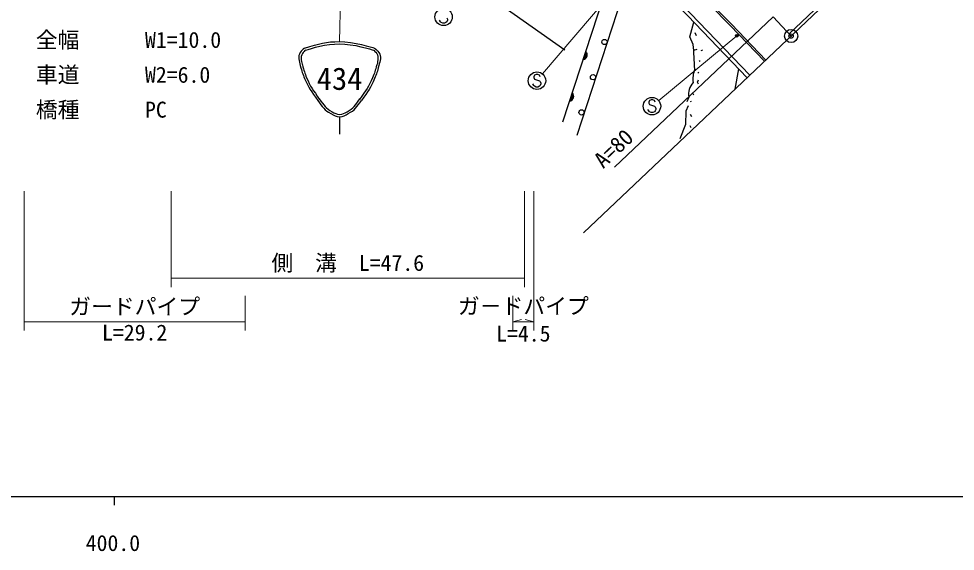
# Model space of a CAD drawing. Units: millimetres, scale not verified. Extents: x 40000 to 680000, y 20000 to 380000.
# Drawn here: x 457057 to 564322, y 198715 to 259747 of the extents above; entities that cross this region are included whole.
import ezdxf
from ezdxf.enums import TextEntityAlignment as Align

# ---------------------------------------------------------------- set-up
doc = ezdxf.new("R2010")
doc.units = ezdxf.units.MM
doc.header["$LTSCALE"] = 1000
doc.header["$PDMODE"] = 32
doc.header["$PDSIZE"] = 500
doc.linetypes.add('CHAIN', pattern=[18.5, 12, -1.5, 3.5, -1.5])
for name, color, linetype, lineweight in [('M-BGD', 7, 'Continuous', 25), ('M-BMK', 2, 'CHAIN', 13), ('M-BMK-OTRS', 5, 'Continuous', 25), ('M-BMK-SRVR', 3, 'Continuous', 25), ('M-STR-HTXT', 7, 'Continuous', 13), ('M-STR-STR1', 1, 'Continuous', 25), ('M-STR-STRC', 7, 'Continuous', 25), ('M-TTL-BAND', 7, 'Continuous', 25)]:
    doc.layers.add(name, color=color, linetype=linetype, lineweight=lineweight)
doc.layers.add('M-OTRS', color=6, linetype='Continuous')
doc.styles.add('ＭＳ ゴシック', font='')
doc.styles.get('ＭＳ ゴシック').set_extended_font_data('MS Gothic')

msp = doc.modelspace()

# ---------------------------------------------------------------- linework, layer by layer
at = {"layer": 'M-BGD'}
for p, q in [((519378, 247923), (525886, 267904)), ((527481, 266343), (520972, 246359)), ((508496, 264013), (519609, 256183)), ((533926, 257680), (534374, 259363)), ((534308, 256805), (533926, 257680)), ((534701, 257795), (534525, 258134)), ((534360, 256133), (534742, 256243)), ((535368, 256139), (535199, 256051)), ((535102, 254857), (535044, 254970)), ((534951, 253491), (534893, 253604)), ((539503, 254018), (539084, 251656)), ((534786, 252476), (534905, 252752)), ((534903, 252251), (534786, 252476)), ((534391, 250984), (534274, 251210)), ((533798, 250748), (533578, 250206)), ((534090, 250185), (534031, 250297)), ((533480, 249153), (533416, 247619)), ((533726, 249782), (533480, 249153)), ((534133, 248491), (533987, 248773)), ((533416, 247619), (532758, 245991)), ((534065, 247240), (533949, 247466))]:
    msp.add_line(p, q, dxfattribs=at)
for points in [[(542465, 254864), (538532, 258979), (533925, 263691), (530004, 267633), (526742, 270839), (522964, 274427), (518793, 278215)], [(542610, 255002), (538676, 259117), (534068, 263831), (530145, 267775), (526881, 270982), (523100, 274573), (518927, 278363)]]:
    msp.add_lwpolyline(points, dxfattribs=at)
for centre in [(524145, 257079), (522831, 253045), (521517, 249011)]:
    msp.add_circle(centre, 300, dxfattribs=at)
for centre, radius, start, end in [((455421, 250312), 79154, 2.64745, 4.70575), ((521604, 255619), 567, 280.03152, 43.88655), ((521604, 255619), 453, 287.99091, 35.92715), ((521604, 255619), 340, 303.61628, 20.30178), ((537173, 252827), 2915, 156.96915, 187.81345), ((535772, 251088), 2004, 137.92725, 189.76985), ((520055, 250865), 567, 280.03152, 43.88655), ((520055, 250865), 453, 287.99091, 35.92715), ((520055, 250865), 340, 303.61628, 20.30178)]:
    msp.add_arc(centre, radius, start, end, dxfattribs=at)
at = {"layer": 'M-BMK'}
msp.add_line((543447, 259953), (545523, 257765), dxfattribs=at)
at = {"layer": 'M-BMK-OTRS'}
msp.add_line((579000, 289527), (521734, 235195), dxfattribs=at)
at = {"layer": 'M-BMK-SRVR'}
msp.add_circle((545523, 257765), 750, dxfattribs=at)
at = {"layer": 'M-OTRS'}
msp.add_point((545523, 257765), dxfattribs=at)
at = {"layer": 'M-STR-HTXT'}
for p, q in [((493805, 257127), (494635, 295610)), ((563418, 275226), (545282, 258019)), ((529400, 267946), (517065, 253416)), ((543447, 259953), (525311, 242746)), ((539314, 257797), (530357, 250367)), ((457680, 224000), (457680, 240000)), ((474520, 229000), (474520, 240000)), ((514968, 229000), (514968, 240000)), ((516068, 224000), (516068, 240000)), ((474520, 230000), (514968, 230000)), ((482988, 224000), (482988, 228000)), ((513631, 224000), (513631, 228000)), ((513631, 225000), (514631, 225267)), ((516068, 225000), (515068, 225267)), ((457680, 225000), (482988, 225000)), ((513631, 225000), (516068, 225000))]:
    msp.add_line(p, q, dxfattribs=at)
at = {"layer": 'M-STR-STR1'}
for points in [[(518452, 274932), (520752, 272796), (523746, 269974), (526945, 266878), (530388, 263438), (533694, 260072), (540489, 252990)], [(540779, 253265), (533981, 260350), (530672, 263719), (527226, 267163), (524022, 270263), (521025, 273089), (518576, 275362)]]:
    msp.add_lwpolyline(points, dxfattribs=at)
at = {"layer": 'M-STR-STRC'}
for p, q in [((505355, 259407), (505264, 259589)), ((506082, 259861), (506173, 259680)), ((506173, 259589), (506082, 259407)), ((506173, 259680), (506173, 259589)), ((505446, 259316), (505355, 259407)), ((505628, 259225), (505446, 259316)), ((505809, 259225), (505628, 259225)), ((505991, 259316), (505809, 259225)), ((506082, 259407), (505991, 259316)), ((516138, 253282), (516047, 253101)), ((516320, 253373), (516138, 253282)), ((516502, 253373), (516320, 253373)), ((516684, 253282), (516502, 253373)), ((516775, 253101), (516684, 253282)), ((516047, 252101), (515956, 252282)), ((516047, 253101), (516047, 253010)), ((516047, 253010), (516138, 252828)), ((516138, 252010), (516047, 252101)), ((516138, 252828), (516684, 252646)), ((516684, 252646), (516775, 252555)), ((516775, 252101), (516684, 252010)), ((516775, 252555), (516866, 252373)), ((516866, 252282), (516775, 252101)), ((516866, 252373), (516866, 252282)), ((516320, 251919), (516138, 252010)), ((516502, 251919), (516320, 251919)), ((516684, 252010), (516502, 251919)), ((529309, 250361), (529218, 250179)), ((529218, 250179), (529218, 250088)), ((529218, 250088), (529309, 249906)), ((529491, 250452), (529309, 250361)), ((529673, 250452), (529491, 250452)), ((529855, 250361), (529673, 250452)), ((529946, 250179), (529855, 250361)), ((529218, 249179), (529127, 249361)), ((529309, 249088), (529218, 249179)), ((529309, 249906), (529855, 249725)), ((529491, 248997), (529309, 249088)), ((529673, 248997), (529491, 248997)), ((529855, 249088), (529673, 248997)), ((529855, 249725), (529946, 249634)), ((529946, 249179), (529855, 249088)), ((529946, 249634), (530036, 249452)), ((530036, 249361), (529946, 249179)), ((530036, 249452), (530036, 249361)), ((493805, 248521), (493805, 246521))]:
    msp.add_line(p, q, dxfattribs=at)
for centre, radius in [((505719, 259952), 1000), ((539314, 257797), 150), ((539314, 257797), 120), ((539314, 257797), 90), ((539314, 257797), 60), ((539314, 257797), 30), ((539314, 257797), 20), ((516411, 252646), 1000), ((529582, 249725), 1000)]:
    msp.add_circle(centre, radius, dxfattribs=at)
for points, knots in [([(489805, 256378), (489569, 256231), (489457, 256109), (489305, 255878), (488985, 255388), (489171, 254953), (489305, 254378)], [0, 0, 0, 0, 1, 1, 1, 2, 2, 2, 2]), ([(489805, 256378), (491505, 256907), (492216, 257133), (493805, 257126), (495395, 257120), (497567, 256451), (497805, 256378)], [0, 0, 0, 0, 1, 1, 1, 2, 2, 2, 2]), ([(489903, 256139), (490640, 256369), (492254, 256872), (493805, 256872), (495356, 256872), (497469, 256220), (497707, 256146)], [0, 0, 0, 0, 1, 1, 1, 2, 2, 2, 2]), ([(497805, 256378), (498042, 256231), (498154, 256109), (498305, 255878), (498626, 255388), (498440, 254953), (498305, 254378)], [0, 0, 0, 0, 1, 1, 1, 2, 2, 2, 2]), ([(489899, 256143), (489844, 256095), (489665, 255938), (489555, 255775), (489268, 255348), (489487, 254636), (489543, 254457)], [0, 0, 0, 0, 1, 1, 1, 2, 2, 2, 2]), ([(497709, 256146), (497765, 256098), (497944, 255939), (498055, 255775), (498343, 255347), (498123, 254634), (498067, 254456)], [0, 0, 0, 0, 1, 1, 1, 2, 2, 2, 2]), ([(489305, 254378), (489485, 253679), (489573, 253450), (489805, 252878), (490234, 251823), (490543, 251469), (491305, 250378)], [0, 0, 0, 0, 1, 1, 1, 2, 2, 2, 2]), ([(489543, 254457), (489719, 253770), (489806, 253546), (490034, 252983), (490458, 251938), (490765, 251587), (491520, 250507)], [0, 0, 0, 0, 1, 1, 1, 2, 2, 2, 2]), ([(498068, 254457), (497891, 253770), (497805, 253546), (497577, 252983), (497153, 251938), (496846, 251587), (496091, 250507)], [0, 0, 0, 0, 1, 1, 1, 2, 2, 2, 2]), ([(498305, 254378), (498125, 253679), (498038, 253450), (497805, 252878), (497377, 251823), (497068, 251469), (496305, 250378)], [0, 0, 0, 0, 1, 1, 1, 2, 2, 2, 2]), ([(491305, 250378), (491855, 249652), (492064, 249249), (492805, 248878), (493176, 248692), (493391, 248522), (493805, 248522), (494220, 248522), (494435, 248692), (494805, 248878), (495546, 249249), (495756, 249652), (496305, 250378)], [0, 0, 0, 0, 1, 1, 1, 2, 2, 2, 3, 3, 3, 4, 4, 4, 4]), ([(491482, 250555), (492017, 249848), (492217, 249448), (492942, 249095), (493264, 248938), (493447, 248787), (493805, 248787), (494163, 248787), (494347, 248938), (494668, 249095), (495394, 249448), (495594, 249848), (496129, 250555)], [0, 0, 0, 0, 1, 1, 1, 2, 2, 2, 3, 3, 3, 4, 4, 4, 4])]:
    msp.add_open_spline(points, degree=3, knots=knots, dxfattribs=at)
at = {"layer": 'M-TTL-BAND'}
for p, q in [((40000, 205000), (579000, 205000)), ((468000, 205000), (468000, 204000))]:
    msp.add_line(p, q, dxfattribs=at)

# ---------------------------------------------------------------- texts
at = {"layer": 'M-STR-HTXT', "style": 'ＭＳ ゴシック'}
for s, p in [('全幅\u3000\u3000\u3000W1=10.0', (459013, 255859)), ('車道\u3000\u3000\u3000W2=6.0', (459013, 251859)), ('橋種\u3000\u3000\u3000PC', (459013, 247859))]:
    msp.add_text(s, height=1833, dxfattribs=at).set_placement(p, align=Align.BOTTOM_LEFT)
msp.add_text('A=80 ', height=1833, rotation=43.497, dxfattribs=at).set_placement((524381, 242105), align=Align.BOTTOM_LEFT)
for s, p in [('側\u3000溝\u3000L=47.6', (494744, 230300)), ('ガードパイプ', (470334, 225300)), ('ガ－ドパイプ', (514851, 225347))]:
    msp.add_text(s, height=1833, dxfattribs=at).set_placement(p, align=Align.BOTTOM_CENTER)
for s, p in [('L=29.2', (470334, 224700)), ('L=4.5', (514849, 224584))]:
    msp.add_text(s, height=1833, dxfattribs=at).set_placement(p, align=Align.TOP_CENTER)
at = {"layer": 'M-STR-STRC', "style": 'ＭＳ ゴシック'}
msp.add_text('434', height=2566, dxfattribs=at).set_placement((493805, 252878), align=Align.MIDDLE_CENTER)
at = {"layer": 'M-TTL-BAND', "style": 'ＭＳ ゴシック'}
msp.add_text('400.0', height=1833, dxfattribs=at).set_placement((467844, 198195), align=Align.BOTTOM_CENTER)

doc.saveas('drawing.dxf')
